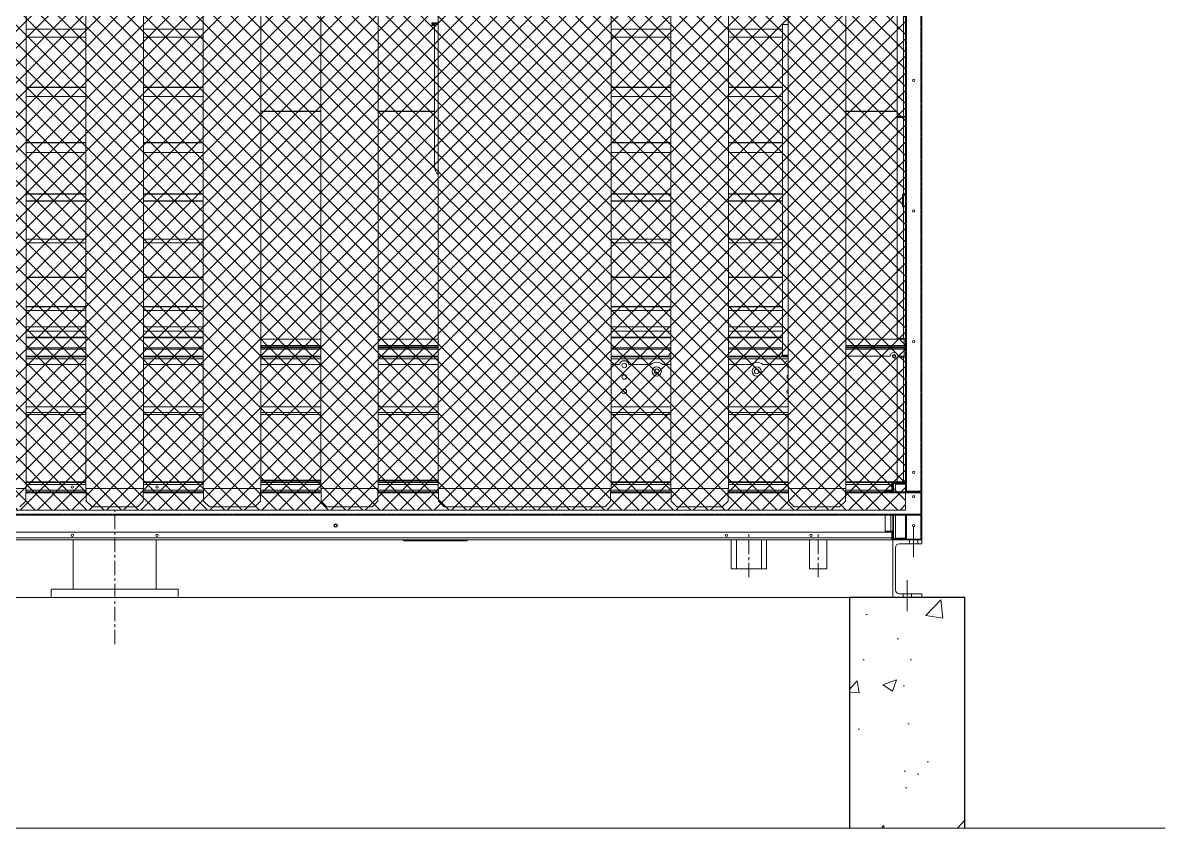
# Model space of a CAD drawing. Header units: millimetres. Extents: x -662582 to 33115, y -140469 to 24125.
# Drawn here: x 23709 to 26682, y 9060 to 11156 of the extents above; entities that cross this region are included whole.
import ezdxf

# ---------------------------------------------------------------- set-up
doc = ezdxf.new("R2010")
doc.units = ezdxf.units.MM
for name, pattern in [('CENTER', [2, 1.25, -0.25, 0.25, -0.25]), ('CENTERX2', [4, 2.5, -0.5, 0.5, -0.5]), ('HIDDEN', [0.375, 0.25, -0.125]), ('HIDDENX2', [0.75, 0.5, -0.25])]:
    doc.linetypes.add(name, pattern=pattern)
for name, color, linetype in [('center', 1, 'CENTER'), ('HIDD', 2, 'HIDDENX2'), ('냉각탑_기초', 23, 'Continuous')]:
    doc.layers.add(name, color=color, linetype=linetype)

# ---------------------------------------------------------------- blocks, each defined once
blk = doc.blocks.new('2')
at = {"lineweight": 20}
h = blk.add_hatch(dxfattribs=at)
h.set_pattern_fill('ANSI37', scale=10)
h.set_pattern_definition([(45, (-1559834.24, -423187.467), (-22.4506403, 22.4506403), []), (135, (-1559834.24, -423187.467), (-22.4506403, -22.4506403), [])])
h.paths.add_polyline_path([(26006.3, 9888.4), (26006.3, 12158.4), (21890.3, 12158.4), (21890.3, 9888.4)])
for p, q in [((26006.3, 12158.4), (26006.3, 9888.4)), ((23717.8, 9944.4), (23717.8, 12117.4)), ((23873.3, 9944.4), (23873.3, 12117.4)), ((24023.3, 9944.4), (24023.3, 12117.4)), ((24178.8, 9944.4), (24178.8, 12117.4)), ((24328.8, 9944.4), (24328.8, 12117.4)), ((24484.3, 9944.4), (24484.3, 12117.4)), ((24634.3, 9944.4), (24634.3, 12117.4)), ((24789.8, 9944.4), (24789.8, 12117.4)), ((25239.8, 9944.4), (25239.8, 12117.4)), ((25395.3, 9944.4), (25395.3, 12117.4)), ((25545.3, 9944.4), (25545.3, 12117.4)), ((25700.8, 9944.4), (25700.8, 12117.4)), ((25850.8, 9944.4), (25850.8, 12117.4)), ((23567.8, 9944.4), (23717.8, 9944.4)), ((23716.8, 9944.4), (23716.8, 9911.4)), ((23873.3, 9944.4), (24023.3, 9944.4)), ((23874.3, 9944.4), (23874.3, 9911.4)), ((24022.3, 9944.4), (24022.3, 9911.4)), ((24178.8, 9944.4), (24328.8, 9944.4)), ((24179.8, 9944.4), (24179.8, 9911.4)), ((24327.8, 9944.4), (24327.8, 9911.4)), ((24484.3, 9944.4), (24634.3, 9944.4)), ((24485.3, 9944.4), (24485.3, 9911.4)), ((24633.3, 9944.4), (24633.3, 9911.4)), ((24789.8, 9944.4), (25239.8, 9944.4)), ((24790.8, 9944.4), (24790.8, 9911.4)), ((25238.8, 9944.4), (25238.8, 9911.4)), ((25395.3, 9944.4), (25545.3, 9944.4)), ((25396.3, 9944.4), (25396.3, 9911.4)), ((25544.3, 9944.4), (25544.3, 9911.4)), ((25700.8, 9944.4), (25850.8, 9944.4)), ((25701.8, 9944.4), (25701.8, 9911.4)), ((25849.8, 9944.4), (25849.8, 9911.4)), ((23716.8, 9911.4), (23701.8, 9896.4)), ((23874.3, 9911.4), (23889.3, 9896.4)), ((24022.3, 9911.4), (24007.3, 9896.4)), ((24179.8, 9911.4), (24194.8, 9896.4)), ((24327.8, 9911.4), (24312.8, 9896.4)), ((24485.3, 9911.4), (24500.3, 9896.4)), ((24633.3, 9911.4), (24618.3, 9896.4)), ((24790.8, 9911.4), (24805.8, 9896.4)), ((25238.8, 9911.4), (25223.8, 9896.4)), ((25396.3, 9911.4), (25411.3, 9896.4)), ((25544.3, 9911.4), (25529.3, 9896.4)), ((25701.8, 9911.4), (25716.8, 9896.4)), ((25849.8, 9911.4), (25834.8, 9896.4)), ((26006.3, 9888.4), (21890.3, 9888.4)), ((23889.3, 9896.4), (24007.3, 9896.4)), ((24194.8, 9896.4), (24312.8, 9896.4)), ((24500.3, 9896.4), (24618.3, 9896.4)), ((24805.8, 9896.4), (25223.8, 9896.4)), ((25411.3, 9896.4), (25529.3, 9896.4)), ((25716.8, 9896.4), (25834.8, 9896.4)), ((25552.8, 9735.4), (25552.8, 9810.4)), ((25566.3, 9735.4), (25566.3, 9810.4)), ((25631.3, 9735.4), (25631.3, 9810.4)), ((25644.8, 9735.4), (25644.8, 9810.4)), ((25671.3, 9810.4), (25746.3, 9810.4)), ((25756.3, 9735.4), (25756.3, 9810.4)), ((25801.3, 9735.4), (25801.3, 9810.4)), ((26016.3, 9800.4), (26016.3, 9810.4)), ((26038.3, 9800.4), (26038.3, 9810.4)), ((21923.3, 9660.4), (25973.3, 9660.4)), ((25999.8, 9660.4), (25999.8, 9670.4)), ((26021.8, 9660.4), (26021.8, 9670.4))]:
    blk.add_line(p, q, dxfattribs=at)
at = {"color": 7, "lineweight": 20, "ltscale": 0.215196}
for p, q in [((25984.3, 11428.7), (25984.3, 10912.2)), ((26000.9, 10912.2), (26000.9, 11428.7))]:
    blk.add_line(p, q, dxfattribs=at)
at = {"color": 7, "lineweight": 20, "ltscale": 0.000666667}
for p, q in [((24773.6, 11154.6), (24773.6, 11156.2)), ((24773.6, 11154), (24773.6, 11152.4)), ((24773.6, 11151), (24773.6, 11149.4)), ((25998.3, 10677.4), (25999.9, 10677.4)), ((25686, 10290.6), (25686, 10289)), ((26001.3, 9960.4), (26001.3, 9962))]:
    blk.add_line(p, q, dxfattribs=at)
at = {"color": 7, "lineweight": 20, "ltscale": 0.0155}
for p, q in [((24789.8, 11156.2), (24773.6, 11156.2)), ((24789.8, 11154.6), (24773.6, 11154.6)), ((24773.6, 11154), (24789.8, 11154)), ((24773.6, 11152.4), (24789.8, 11152.4)), ((25700.8, 11152), (25686, 11152)), ((25700.8, 10291.4), (25686, 10291.4)), ((25686, 10291.1), (25700.8, 10291.1)), ((25700.8, 10290.6), (25686, 10290.6)), ((25700.8, 10289), (25686, 10289))]:
    blk.add_line(p, q, dxfattribs=at)
at = {"color": 7, "lineweight": 20, "ltscale": 0.000249486}
blk.add_line((24773.6, 11154), (24773.6, 11154.6), dxfattribs=at)
at = {"color": 7, "lineweight": 20, "ltscale": 0.003003}
for p, q in [((24773.6, 11151), (24780.8, 11151)), ((24773.6, 11149.4), (24780.8, 11149.4))]:
    blk.add_line(p, q, dxfattribs=at)
at = {"color": 7, "lineweight": 20, "ltscale": 0.000250031}
blk.add_line((24780.8, 11154), (24780.8, 11154.6), dxfattribs=at)
at = {"color": 7, "lineweight": 20, "ltscale": 0.135185}
blk.add_line((24780.8, 10828), (24780.8, 11152.4), dxfattribs=at)
at = {"color": 7, "lineweight": 20, "ltscale": 0.358583}
blk.add_line((25686, 10291.4), (25686, 11152), dxfattribs=at)
at = {"color": 7, "lineweight": 20, "ltscale": 0.2225}
for p, q in [((23717.8, 11140.1), (23873.3, 11140.1)), ((23717.8, 11139.5), (23873.3, 11139.5)), ((23717.8, 11119.2), (23873.3, 11119.2)), ((23717.8, 11118.9), (23873.3, 11118.9)), ((24023.3, 11140.1), (24178.8, 11140.1)), ((24023.3, 11139.5), (24178.8, 11139.5)), ((24023.3, 11119.2), (24178.8, 11119.2)), ((24023.3, 11118.9), (24178.8, 11118.9)), ((25239.8, 11140.1), (25395.3, 11140.1)), ((25239.8, 11139.5), (25395.3, 11139.5)), ((25239.8, 11119.2), (25395.3, 11119.2)), ((25239.8, 11118.9), (25395.3, 11118.9)), ((25545.3, 11140.1), (25686, 11140.1)), ((25545.3, 11139.5), (25686, 11139.5)), ((25545.3, 11119.2), (25686, 11119.2)), ((25545.3, 11118.9), (25686, 11118.9)), ((23717.8, 10988.5), (23873.3, 10988.5)), ((23717.8, 10987.9), (23873.3, 10987.9)), ((24023.3, 10988.5), (24178.8, 10988.5)), ((24023.3, 10987.9), (24178.8, 10987.9)), ((25239.8, 10988.5), (25395.3, 10988.5)), ((25239.8, 10987.9), (25395.3, 10987.9)), ((25545.3, 10988.5), (25686, 10988.5)), ((25545.3, 10987.9), (25686, 10987.9)), ((23717.8, 10964.6), (23873.3, 10964.6)), ((23717.8, 10964.3), (23873.3, 10964.3)), ((24023.3, 10964.6), (24178.8, 10964.6)), ((24023.3, 10964.3), (24178.8, 10964.3)), ((25239.8, 10964.6), (25395.3, 10964.6)), ((25239.8, 10964.3), (25395.3, 10964.3)), ((25545.3, 10964.6), (25686, 10964.6)), ((25545.3, 10964.3), (25686, 10964.3)), ((23717.8, 10844.7), (23873.3, 10844.7)), ((23717.8, 10844.1), (23873.3, 10844.1)), ((24023.3, 10844.7), (24178.8, 10844.7)), ((24023.3, 10844.1), (24178.8, 10844.1)), ((25239.8, 10844.7), (25395.3, 10844.7)), ((25239.8, 10844.1), (25395.3, 10844.1)), ((25545.3, 10844.7), (25686, 10844.7)), ((25545.3, 10844.1), (25686, 10844.1)), ((23717.8, 10819), (23873.3, 10819)), ((23717.8, 10818.7), (23873.3, 10818.7)), ((24023.3, 10819), (24178.8, 10819)), ((24023.3, 10818.7), (24178.8, 10818.7)), ((25239.8, 10819), (25395.3, 10819)), ((25239.8, 10818.7), (25395.3, 10818.7)), ((25545.3, 10819), (25686, 10819)), ((25545.3, 10818.7), (25686, 10818.7)), ((23717.8, 10711.3), (23873.3, 10711.3)), ((23717.8, 10710.8), (23873.3, 10710.8)), ((24023.3, 10711.3), (24178.8, 10711.3)), ((24023.3, 10710.8), (24178.8, 10710.8)), ((25239.8, 10711.3), (25395.3, 10711.3)), ((25239.8, 10710.8), (25395.3, 10710.8)), ((25545.3, 10711.3), (25686, 10711.3)), ((25545.3, 10710.8), (25686, 10710.8)), ((23717.8, 10692.6), (23873.3, 10692.6)), ((23717.8, 10692.4), (23873.3, 10692.4)), ((24023.3, 10692.6), (24178.8, 10692.6)), ((24023.3, 10692.4), (24178.8, 10692.4)), ((25239.8, 10692.6), (25395.3, 10692.6)), ((25239.8, 10692.4), (25395.3, 10692.4)), ((25545.3, 10692.6), (25686, 10692.6)), ((25545.3, 10692.4), (25686, 10692.4)), ((23717.8, 10593.3), (23873.3, 10593.3)), ((23717.8, 10592.9), (23873.3, 10592.9)), ((23717.8, 10584), (23873.3, 10584)), ((23717.8, 10583.8), (23873.3, 10583.8)), ((24023.3, 10593.3), (24178.8, 10593.3)), ((24023.3, 10592.9), (24178.8, 10592.9)), ((24023.3, 10584), (24178.8, 10584)), ((24023.3, 10583.8), (24178.8, 10583.8)), ((25239.8, 10593.3), (25395.3, 10593.3)), ((25239.8, 10592.9), (25395.3, 10592.9)), ((25239.8, 10584), (25395.3, 10584)), ((25239.8, 10583.8), (25395.3, 10583.8)), ((25545.3, 10593.3), (25686, 10593.3)), ((25545.3, 10592.9), (25686, 10592.9)), ((25545.3, 10584), (25686, 10584)), ((25545.3, 10583.8), (25686, 10583.8)), ((23717.8, 10494.3), (23873.3, 10494.3)), ((23717.8, 10493.9), (23873.3, 10493.9)), ((24023.3, 10494.3), (24178.8, 10494.3)), ((24023.3, 10493.9), (24178.8, 10493.9)), ((25239.8, 10494.3), (25395.3, 10494.3)), ((25239.8, 10493.9), (25395.3, 10493.9)), ((25545.3, 10494.3), (25686, 10494.3)), ((25545.3, 10493.9), (25686, 10493.9)), ((23717.8, 10417.7), (23873.3, 10417.7)), ((23717.8, 10417.5), (23873.3, 10417.5)), ((23717.8, 10407.6), (23873.3, 10407.6)), ((23717.8, 10407.5), (23873.3, 10407.5)), ((24023.3, 10417.7), (24178.8, 10417.7)), ((24023.3, 10417.5), (24178.8, 10417.5)), ((24023.3, 10407.6), (24178.8, 10407.6)), ((24023.3, 10407.5), (24178.8, 10407.5)), ((25239.8, 10417.7), (25395.3, 10417.7)), ((25239.8, 10417.5), (25395.3, 10417.5)), ((25239.8, 10407.6), (25395.3, 10407.6)), ((25239.8, 10407.5), (25395.3, 10407.5)), ((25545.3, 10417.7), (25686, 10417.7)), ((25545.3, 10417.5), (25686, 10417.5)), ((25545.3, 10407.6), (25686, 10407.6)), ((25545.3, 10407.5), (25686, 10407.5)), ((23717.8, 10365), (23873.3, 10365)), ((23717.8, 10364.9), (23873.3, 10364.9)), ((23717.8, 10354.1), (23873.3, 10354.1)), ((23717.8, 10354), (23873.3, 10354)), ((24023.3, 10365), (24178.8, 10365)), ((24023.3, 10364.9), (24178.8, 10364.9)), ((24023.3, 10354.1), (24178.8, 10354.1)), ((24023.3, 10354), (24178.8, 10354)), ((25239.8, 10365), (25395.3, 10365)), ((25239.8, 10364.9), (25395.3, 10364.9)), ((25239.8, 10354.1), (25395.3, 10354.1)), ((25239.8, 10354), (25395.3, 10354)), ((25545.3, 10365), (25686, 10365)), ((25545.3, 10364.9), (25686, 10364.9)), ((25545.3, 10354.1), (25686, 10354.1)), ((25545.3, 10354), (25686, 10354)), ((23717.8, 10338.4), (23873.3, 10338.4)), ((23717.8, 10338.3), (23873.3, 10338.3)), ((23717.8, 10336.9), (23873.3, 10336.9)), ((24023.3, 10338.4), (24178.8, 10338.4)), ((24023.3, 10338.3), (24178.8, 10338.3)), ((24023.3, 10336.9), (24178.8, 10336.9)), ((25239.8, 10338.4), (25395.3, 10338.4)), ((25239.8, 10338.3), (25395.3, 10338.3)), ((25239.8, 10336.9), (25395.3, 10336.9)), ((25545.3, 10338.4), (25686, 10338.4)), ((25545.3, 10338.3), (25686, 10338.3)), ((25545.3, 10336.9), (25686, 10336.9)), ((23717.8, 10310.3), (23873.3, 10310.3)), ((23873.3, 10307), (23717.8, 10307)), ((24178.8, 10310.3), (24023.3, 10310.3)), ((24178.8, 10307), (24023.3, 10307)), ((25239.8, 10310.3), (25395.3, 10310.3)), ((25395.3, 10307), (25239.8, 10307)), ((25686, 10310.3), (25545.3, 10310.3)), ((25686, 10307), (25545.3, 10307))]:
    blk.add_line(p, q, dxfattribs=at)
at = {"color": 7, "lineweight": 20, "ltscale": 0.20484}
for p, q in [((24484.3, 10926.2), (24328.8, 10926.2)), ((24484.3, 10925.3), (24328.8, 10925.3)), ((24780.8, 10926.2), (24634.3, 10926.2)), ((24780.8, 10925.3), (24634.3, 10925.3))]:
    blk.add_line(p, q, dxfattribs=at)
at = {"color": 7, "lineweight": 20, "ltscale": 0.062042}
for p, q in [((25984.3, 10926.2), (25850.8, 10926.2)), ((25984.3, 10925.3), (25850.8, 10925.3))]:
    blk.add_line(p, q, dxfattribs=at)
at = {"color": 7, "lineweight": 20, "ltscale": 0.006917}
for p, q in [((25984.3, 10912.2), (26000.9, 10912.2)), ((26000.9, 10910), (25984.3, 10910)), ((25984.3, 10334.8), (26000.9, 10334.8)), ((26002.6, 10316.2), (26002.6, 10332.8)), ((25984.3, 10286.4), (26000.9, 10286.4))]:
    blk.add_line(p, q, dxfattribs=at)
at = {"color": 7, "lineweight": 20, "ltscale": 0.239669}
blk.add_line((25984.3, 10910), (25984.3, 10334.8), dxfattribs=at)
at = {"color": 7, "lineweight": 20, "ltscale": 0.000162643}
blk.add_line((26000.9, 10912.2), (26000.9, 10911.8), dxfattribs=at)
at = {"color": 7, "lineweight": 20, "ltscale": 0.000534728}
blk.add_line((26000.9, 10910.6), (26000.9, 10911.8), dxfattribs=at)
at = {"color": 7, "lineweight": 20, "ltscale": 0.001417}
for p, q in [((26004.3, 10910.6), (26000.9, 10910.6)), ((26004.3, 10334.8), (26000.9, 10334.8)), ((26002.6, 10312.8), (26002.6, 10316.2)), ((26000.9, 10286.4), (26004.3, 10286.4)), ((26002.6, 10310.4), (26002.6, 10307))]:
    blk.add_line(p, q, dxfattribs=at)
at = {"color": 7, "lineweight": 20, "ltscale": 0.000212316}
blk.add_line((26000.9, 10910), (26000.9, 10910.6), dxfattribs=at)
at = {"color": 7, "lineweight": 20, "ltscale": 0.082338}
blk.add_line((26000.9, 10712.4), (26000.9, 10910), dxfattribs=at)
at = {"color": 7, "lineweight": 20, "ltscale": 0.000615509}
blk.add_line((26002.3, 10910.6), (26002.3, 10912), dxfattribs=at)
at = {"color": 7, "lineweight": 20, "ltscale": 0.018857}
blk.add_line((24780.8, 10782.7), (24780.8, 10828), dxfattribs=at)
at = {"color": 7, "lineweight": 20, "ltscale": 0.013417}
for p, q in [((25998.3, 10677.4), (25998.3, 10709.6)), ((25999.9, 10677.4), (25999.9, 10709.6))]:
    blk.add_line(p, q, dxfattribs=at)
at = {"color": 7, "lineweight": 20, "ltscale": 0.15666}
blk.add_line((26000.9, 10334.8), (26000.9, 10710.8), dxfattribs=at)
at = {"color": 7, "lineweight": 20, "ltscale": 0.001333}
for p, q in [((26004.3, 10712.4), (26001.1, 10712.4)), ((26004.3, 10710.8), (26001.1, 10710.8)), ((25968.1, 9937.2), (25968.1, 9940.4)), ((25970.1, 9940.4), (25970.1, 9937.2)), ((25968.1, 9830.4), (25968.1, 9833.6)), ((25973.3, 9833.6), (25970.1, 9833.6)), ((25970.1, 9833.6), (25970.1, 9830.4))]:
    blk.add_line(p, q, dxfattribs=at)
at = {"color": 7, "lineweight": 20, "ltscale": 0.32425}
blk.add_line((26048.3, 10715.4), (26048.3, 9937.2), dxfattribs=at)
at = {"color": 7, "lineweight": 20, "ltscale": 0.230833}
for p, q in [((24484.3, 10332.8), (24328.8, 10332.8)), ((24484.3, 10316.2), (24328.8, 10316.2)), ((24789.8, 10332.8), (24634.3, 10332.8)), ((24789.8, 10316.2), (24634.3, 10316.2)), ((24484.3, 10312.8), (24328.8, 10312.8)), ((24484.3, 10310.4), (24328.8, 10310.4)), ((24484.3, 10307), (24328.8, 10307)), ((24789.8, 10312.8), (24634.3, 10312.8)), ((24789.8, 10310.4), (24634.3, 10310.4)), ((24789.8, 10307), (24634.3, 10307))]:
    blk.add_line(p, q, dxfattribs=at)
at = {"color": 7, "lineweight": 20, "ltscale": 0.082106}
for p, q in [((26002.6, 10332.8), (25850.8, 10332.8)), ((26002.6, 10316.2), (25850.8, 10316.2)), ((26002.6, 10312.8), (25850.8, 10312.8)), ((26002.6, 10310.4), (25850.8, 10310.4)), ((26002.6, 10307), (25850.8, 10307))]:
    blk.add_line(p, q, dxfattribs=at)
at = {"color": 7, "lineweight": 20, "ltscale": 0.000833333}
for p, q in [((26000.9, 10332.8), (26000.9, 10334.8)), ((26002.3, 10334.8), (26002.3, 10332.8)), ((26004.3, 10334.8), (26002.3, 10334.8)), ((26000.9, 10286.4), (26000.9, 10288.4)), ((24712.8, 9808.4), (24712.8, 9810.4)), ((24852.8, 9808.4), (24852.8, 9810.4))]:
    blk.add_line(p, q, dxfattribs=at)
at = {"color": 7, "lineweight": 20, "ltscale": 0.000708333}
for p, q in [((26004.3, 10315.7), (26002.6, 10315.7)), ((26004.3, 10314.8), (26002.6, 10314.8)), ((26002.6, 10308.4), (26004.3, 10308.4)), ((26002.6, 10307.5), (26004.3, 10307.5))]:
    blk.add_line(p, q, dxfattribs=at)
at = {"color": 7, "lineweight": 20, "ltscale": 0.111667}
for p, q in [((23873.3, 10288.4), (23717.8, 10288.4)), ((24178.8, 10288.4), (24023.3, 10288.4)), ((24484.3, 10288.4), (24328.8, 10288.4)), ((24789.8, 10288.4), (24634.3, 10288.4)), ((25390.3, 10288.4), (25239.8, 10288.4)), ((25678.3, 10288.4), (25545.3, 10288.4)), ((25700.8, 10288.4), (25698.3, 10288.4)), ((25966.3, 10288.4), (25850.8, 10288.4))]:
    blk.add_line(p, q, dxfattribs=at)
at = {"color": 7, "lineweight": 20}
for p, q in [((23717.8, 10287), (23873.3, 10287)), ((24023.3, 10287), (24178.8, 10287)), ((24328.8, 10287), (24484.3, 10287)), ((24634.3, 10287), (24789.8, 10287)), ((25239.8, 10287), (25395.3, 10287)), ((25545.3, 10287), (25700.8, 10287)), ((23717.8, 10281.8), (23873.3, 10281.8)), ((23717.8, 10267), (23873.3, 10267)), ((24023.3, 10281.8), (24178.8, 10281.8)), ((24023.3, 10267), (24178.8, 10267)), ((24328.8, 10281.8), (24484.3, 10281.8)), ((24328.8, 10267), (24484.3, 10267)), ((24634.3, 10281.8), (24789.8, 10281.8)), ((24634.3, 10267), (24789.8, 10267)), ((25239.8, 10281.8), (25395.3, 10281.8)), ((25239.8, 10267), (25262.1, 10267)), ((25545.3, 10281.8), (25700.8, 10281.8)), ((23717.8, 10157), (23873.3, 10157)), ((23873.3, 10142.2), (23717.8, 10142.2)), ((23873.3, 10137), (23717.8, 10137)), ((24023.3, 10157), (24178.8, 10157)), ((24178.8, 10142.2), (24023.3, 10142.2)), ((24178.8, 10137), (24023.3, 10137)), ((24328.8, 10157), (24484.3, 10157)), ((24484.3, 10142.2), (24328.8, 10142.2)), ((24484.3, 10137), (24328.8, 10137)), ((24634.3, 10157), (24789.8, 10157)), ((24789.8, 10142.2), (24634.3, 10142.2)), ((24789.8, 10137), (24634.3, 10137)), ((25239.8, 10157), (25395.3, 10157)), ((25395.3, 10142.2), (25239.8, 10142.2)), ((25395.3, 10137), (25239.8, 10137)), ((25545.3, 10157), (25700.8, 10157)), ((25700.8, 10142.2), (25545.3, 10142.2)), ((25700.8, 10137), (25545.3, 10137)), ((23717.8, 9962), (23873.3, 9962)), ((23873.3, 9960.4), (23717.8, 9960.4)), ((24023.3, 9962), (24178.8, 9962)), ((24023.3, 9960.4), (24178.8, 9960.4)), ((24178.8, 9960.4), (24023.3, 9960.4)), ((24328.8, 9962), (24484.3, 9962)), ((24328.8, 9960.4), (24484.3, 9960.4)), ((24634.3, 9962), (24789.8, 9962)), ((24634.3, 9960.4), (24789.8, 9960.4)), ((24789.8, 9960.4), (24634.3, 9960.4)), ((25239.8, 9962), (25395.3, 9962)), ((25395.3, 9960.4), (25239.8, 9960.4)), ((25545.3, 9962), (25700.8, 9962)), ((25700.8, 9960.4), (25545.3, 9960.4)), ((25850.8, 9962), (26001.3, 9962)), ((25850.8, 9960.4), (25980.5, 9960.4)), ((25970.7, 9960.4), (25850.8, 9960.4)), ((23716.8, 9940.4), (23874.3, 9940.4)), ((23873.3, 9955.2), (23717.8, 9955.2)), ((24022.3, 9940.4), (24179.8, 9940.4)), ((24178.8, 9955.2), (24023.3, 9955.2)), ((24327.8, 9940.4), (24485.3, 9940.4)), ((24484.3, 9955.2), (24328.8, 9955.2)), ((24633.3, 9940.4), (24790.8, 9940.4)), ((24789.8, 9955.2), (24634.3, 9955.2)), ((25238.8, 9940.4), (25396.3, 9940.4)), ((25395.3, 9955.2), (25239.8, 9955.2)), ((25544.3, 9940.4), (25701.8, 9940.4)), ((25700.8, 9955.2), (25545.3, 9955.2)), ((25849.8, 9940.4), (25970.7, 9940.4)), ((25970.7, 9955.2), (25850.8, 9955.2)), ((25970.7, 9830.4), (21925.9, 9830.4)), ((21925.9, 9815.6), (25970.7, 9815.6)), ((21925.9, 9810.4), (25970.7, 9810.4)), ((23840, 9810.4), (23840, 9682.4)), ((24056.3, 9810.4), (24056.3, 9682.4)), ((25644.8, 9735.4), (25552.8, 9735.4)), ((25801.3, 9735.4), (25756.3, 9735.4)), ((23783.2, 9682.4), (24113.2, 9682.4)), ((23783.2, 9660.4), (23783.2, 9682.4)), ((23783.2, 9660.4), (24113.2, 9660.4)), ((24086.3, 9660.4), (23870, 9660.4)), ((24113.2, 9660.4), (24113.2, 9682.4))]:
    blk.add_line(p, q, dxfattribs=at)
at = {"color": 7, "lineweight": 20, "ltscale": 0.109084}
blk.add_line((24484.3, 10312.4), (24328.8, 10312.4), dxfattribs=at)
at = {"color": 7, "lineweight": 20, "ltscale": 0.111332}
blk.add_line((24789.8, 10312.4), (24634.3, 10312.4), dxfattribs=at)
at = {"color": 7, "lineweight": 20, "ltscale": 0.000128262}
blk.add_line((25686, 10291.4), (25686, 10291.1), dxfattribs=at)
at = {"color": 7, "lineweight": 20, "ltscale": 0.070314}
blk.add_line((25974.3, 10312.4), (25850.8, 10312.4), dxfattribs=at)
at = {"color": 7, "lineweight": 20, "ltscale": 0.000999741}
blk.add_line((25974.3, 10312.8), (25974.3, 10310.4), dxfattribs=at)
at = {"color": 7, "lineweight": 20, "ltscale": 0.134725}
blk.add_line((25984.3, 9963.1), (25984.3, 10286.4), dxfattribs=at)
at = {"color": 7, "lineweight": 20, "ltscale": 0.006792}
blk.add_line((26002.6, 10288.4), (25986.3, 10288.4), dxfattribs=at)
at = {"color": 7, "lineweight": 20, "ltscale": 0.001}
for p, q in [((26000.9, 10310.4), (26000.9, 10312.8)), ((26002.3, 10312.8), (26002.3, 10310.4))]:
    blk.add_line(p, q, dxfattribs=at)
at = {"color": 7, "lineweight": 20, "ltscale": 0.135166}
blk.add_line((26000.9, 10286.4), (26000.9, 9962), dxfattribs=at)
at = {"color": 7, "lineweight": 20, "ltscale": 0.000833334}
blk.add_line((26002.3, 10288.4), (26002.3, 10286.4), dxfattribs=at)
at = {"color": 7, "lineweight": 20, "ltscale": 0.000415173}
blk.add_line((26003.3, 10309.4), (26002.6, 10308.7), dxfattribs=at)
at = {"color": 7, "lineweight": 20, "ltscale": 0.00775}
blk.add_line((26002.6, 10288.4), (26002.6, 10307), dxfattribs=at)
at = {"color": 7, "lineweight": 20, "ltscale": 0.000128159}
blk.add_line((26004, 10286.4), (26004.3, 10286.4), dxfattribs=at)
at = {"color": 7, "lineweight": 20, "ltscale": 0.023491}
for p, q in [((25286.6, 10267), (25343, 10267)), ((25634.7, 10267), (25691.1, 10267))]:
    blk.add_line(p, q, dxfattribs=at)
at = {"color": 7, "lineweight": 20, "ltscale": 0.040938}
for p, q in [((25374.7, 10267), (25395.3, 10267)), ((25545.3, 10267), (25603, 10267))]:
    blk.add_line(p, q, dxfattribs=at)
at = {"color": 7, "lineweight": 20, "ltscale": 1.02319e-05}
blk.add_line((24713.5, 10137), (24713.5, 10137), dxfattribs=at)
at = {"color": 7, "lineweight": 20, "ltscale": 1.03489e-05}
blk.add_line((24723.7, 10137), (24723.7, 10137), dxfattribs=at)
at = {"color": 7, "lineweight": 20, "ltscale": 0.002167}
for p, q in [((25970.7, 9960.4), (25970.7, 9955.2)), ((25968.1, 9937.2), (25973.3, 9937.2)), ((25968.1, 9833.6), (25973.3, 9833.6)), ((25970.7, 9810.4), (25970.7, 9815.6))]:
    blk.add_line(p, q, dxfattribs=at)
at = {"color": 7, "lineweight": 20, "ltscale": 0.000699693}
blk.add_line((25976.2, 9958.2), (25977.6, 9957.2), dxfattribs=at)
at = {"color": 7, "lineweight": 20, "ltscale": 0.026917}
for p, q in [((26006.3, 9960.4), (25980.5, 9960.4)), ((25980.5, 9957.2), (26006.3, 9957.2)), ((25980.5, 9813.6), (26006.3, 9813.6)), ((26045.1, 9810.4), (25980.5, 9810.4))]:
    blk.add_line(p, q, dxfattribs=at)
at = {"color": 7, "lineweight": 20, "ltscale": 0.002236}
blk.add_line((26004.3, 9965.8), (26004.3, 9960.4), dxfattribs=at)
at = {"color": 7, "lineweight": 20, "ltscale": 2.97138e-06}
for p, q in [((26004.3, 9962), (26004.3, 9962)), ((26004.3, 9957), (26004.3, 9957))]:
    blk.add_line(p, q, dxfattribs=at)
at = {"color": 7, "lineweight": 20, "ltscale": 0.001131}
blk.add_line((26005, 9964.1), (26006.3, 9964.1), dxfattribs=at)
at = {"color": 7, "lineweight": 20, "ltscale": 0.000414935}
blk.add_line((26005.3, 9963.4), (26006, 9964.1), dxfattribs=at)
at = {"color": 7, "lineweight": 20, "ltscale": 0.000958698}
blk.add_line((26006.3, 9960.4), (26006.3, 9962.7), dxfattribs=at)
at = {"color": 7, "lineweight": 20, "ltscale": 0.006167}
for p, q in [((25968.1, 9937.2), (25953.3, 9937.2)), ((25970.7, 9940.4), (25970.7, 9955.2)), ((25953.3, 9833.6), (25968.1, 9833.6)), ((25970.7, 9815.6), (25970.7, 9830.4))]:
    blk.add_line(p, q, dxfattribs=at)
at = {"color": 7, "lineweight": 20, "ltscale": 0.043167}
for p, q in [((25953.3, 9937.2), (25953.3, 9935.4)), ((25968.1, 9935.4), (25968.1, 9937.2)), ((25973.3, 9935.4), (25973.3, 9937.2)), ((25953.3, 9875.4), (25953.3, 9833.6)), ((25968.1, 9833.6), (25968.1, 9875.4)), ((25973.3, 9833.6), (25973.3, 9875.4))]:
    blk.add_line(p, q, dxfattribs=at)
at = {"color": 7, "lineweight": 20, "ltscale": 0.001083}
for p, q in [((25973.3, 9957.2), (25970.7, 9957.2)), ((25973.3, 9955.4), (25970.7, 9955.4)), ((25973.3, 9815.4), (25970.7, 9815.4)), ((25973.3, 9813.6), (25970.7, 9813.6))]:
    blk.add_line(p, q, dxfattribs=at)
at = {"color": 7, "lineweight": 20, "ltscale": 0.000167165}
blk.add_line((25973.3, 9937.2), (25972.9, 9937.2), dxfattribs=at)
at = {"color": 7, "lineweight": 20, "ltscale": 0.00075}
for p, q in [((25973.3, 9955.4), (25973.3, 9957.2)), ((25973.3, 9955.4), (25973.3, 9957.2)), ((25973.3, 9955.4), (25973.3, 9957.2)), ((25980.5, 9955.4), (25980.5, 9957.2)), ((25980.5, 9955.4), (25980.5, 9957.2)), ((25973.3, 9815.4), (25973.3, 9813.6)), ((25973.3, 9815.4), (25973.3, 9813.6)), ((25980.5, 9815.4), (25980.5, 9813.6)), ((25980.5, 9815.4), (25980.5, 9813.6))]:
    blk.add_line(p, q, dxfattribs=at)
at = {"color": 7, "lineweight": 20, "ltscale": 0.007583}
for p, q in [((25973.3, 9937.2), (25973.3, 9955.4)), ((25973.3, 9815.4), (25973.3, 9833.6))]:
    blk.add_line(p, q, dxfattribs=at)
at = {"color": 7, "lineweight": 20, "ltscale": 0.058167}
for p, q in [((25975.3, 9955.2), (25975.3, 9935.4)), ((25975.3, 9875.4), (25975.3, 9815.6))]:
    blk.add_line(p, q, dxfattribs=at)
at = {"color": 7, "lineweight": 20, "ltscale": 0.001532}
for p, q in [((25976.8, 9957.2), (25980.5, 9957.2)), ((25976.8, 9813.6), (25980.5, 9813.6))]:
    blk.add_line(p, q, dxfattribs=at)
at = {"color": 7, "lineweight": 20, "ltscale": 0.02775}
for p, q in [((26006.3, 9955.4), (25980.5, 9955.4)), ((25980.5, 9815.4), (26006.3, 9815.4))]:
    blk.add_line(p, q, dxfattribs=at)
at = {"color": 7, "lineweight": 20, "ltscale": 0.058333}
for p, q in [((25980.5, 9955.4), (25980.5, 9935.4)), ((25980.5, 9875.4), (25980.5, 9815.4))]:
    blk.add_line(p, q, dxfattribs=at)
at = {"color": 7, "lineweight": 20, "ltscale": 0.00075073}
for p, q in [((26000.9, 9957.2), (26000.9, 9955.4)), ((26004.3, 9957.2), (26004.3, 9955.4))]:
    blk.add_line(p, q, dxfattribs=at)
at = {"color": 7, "lineweight": 20, "ltscale": 0.000749999}
blk.add_line((26006.3, 9955.4), (26006.3, 9957.2), dxfattribs=at)
at = {"color": 0, "lineweight": 20}
for p, q in [((26048.3, 9937.2), (26048.3, 9810.4)), ((26048.3, 9810.4), (26046.3, 9810.4))]:
    blk.add_line(p, q, dxfattribs=at)
at = {"color": 1, "linetype": 'CENTERX2', "lineweight": 20, "ltscale": 50}
for p, q in [((26027.3, 9765.4), (26027.3, 9845.4)), ((26010.8, 9625.4), (26010.8, 9705.4))]:
    blk.add_line(p, q, dxfattribs=at)
at = {"color": 7, "lineweight": 20, "ltscale": 0.280701}
for p, q in [((21926.5, 9810.4), (25666.1, 9810.4)), ((25402.3, 9810.4), (22090.3, 9810.4)), ((25502.3, 9810.4), (25402.3, 9810.4)), ((25700.3, 9810.4), (25502.3, 9810.4)), ((25742.9, 9810.4), (25707.7, 9810.4)), ((25742.9, 9810.4), (25707.7, 9810.4))]:
    blk.add_line(p, q, dxfattribs=at)
at = {"color": 7, "lineweight": 20, "ltscale": 2.15275e-06}
blk.add_line((24695.8, 9810.4), (24695.8, 9810.4), dxfattribs=at)
at = {"color": 7, "lineweight": 20, "ltscale": 0.000834981}
for p, q in [((24714.8, 9808.4), (24714.8, 9810.4)), ((24850.8, 9808.4), (24850.8, 9810.4))]:
    blk.add_line(p, q, dxfattribs=at)
at = {"color": 7, "lineweight": 20, "ltscale": 7.17165e-06}
blk.add_line((24803.2, 9810.4), (24803.2, 9810.4), dxfattribs=at)
at = {"color": 7, "lineweight": 20, "ltscale": 7.33296e-06}
blk.add_line((24814, 9810.4), (24814, 9810.4), dxfattribs=at)
at = {"color": 7, "lineweight": 20, "ltscale": 0.004083}
blk.add_line((25970.7, 9810.4), (25980.5, 9810.4), dxfattribs=at)
at = {"color": 7, "lineweight": 20, "ltscale": 0.000832552}
blk.add_line((25973.3, 9832.4), (25975.3, 9832.4), dxfattribs=at)
at = {"color": 7, "lineweight": 20, "ltscale": 0.000967077}
blk.add_line((25973.3, 9813.8), (25975.6, 9813.8), dxfattribs=at)
at = {"color": 7, "lineweight": 20, "ltscale": 0.125}
for p, q in [((25973.3, 9810.4), (26048.3, 9810.4)), ((26048.3, 9660.4), (25973.3, 9660.4))]:
    blk.add_line(p, q, dxfattribs=at)
at = {"lineweight": 20, "ltscale": 25}
blk.add_line((25973.3, 9810.4), (25973.3, 9660.4), dxfattribs=at)
at = {"color": 7, "lineweight": 20, "ltscale": 0.000699695}
blk.add_line((25976.2, 9812.7), (25977.6, 9813.6), dxfattribs=at)
at = {"color": 7, "lineweight": 20, "ltscale": 0.027746}
blk.add_line((26006.3, 9815.4), (25980.5, 9815.4), dxfattribs=at)
at = {"color": 7, "lineweight": 20, "ltscale": 0.009208}
blk.add_line((25980.5, 9813.8), (26002.6, 9813.8), dxfattribs=at)
at = {"color": 7, "lineweight": 20, "ltscale": 0.000666668}
blk.add_line((26002.6, 9815.4), (26002.6, 9813.8), dxfattribs=at)
at = {"color": 7, "lineweight": 20, "ltscale": 8.33333e-05}
blk.add_line((26002.6, 9813.6), (26002.6, 9813.8), dxfattribs=at)
at = {"color": 7, "lineweight": 20, "ltscale": 0.000750001}
blk.add_line((26004.3, 9813.6), (26004.3, 9815.4), dxfattribs=at)
at = {"color": 7, "lineweight": 20, "ltscale": 0.0006674}
blk.add_line((26006.3, 9813.8), (26006.3, 9815.4), dxfattribs=at)
at = {"color": 7, "lineweight": 20, "ltscale": 0.000500136}
blk.add_line((26046.3, 9810.4), (26045.1, 9810.4), dxfattribs=at)
at = {"color": 7, "lineweight": 20, "ltscale": 5.85132e-05}
blk.add_line((26046.3, 9810.6), (26046.3, 9810.4), dxfattribs=at)
at = {"color": 7, "lineweight": 20, "ltscale": 0.008333}
blk.add_line((26048.3, 9810.4), (26048.3, 9800.4), dxfattribs=at)
at = {"color": 7, "lineweight": 20, "ltscale": 0.004833}
for p, q in [((24712.8, 9808.4), (24701.2, 9808.4)), ((24852.8, 9808.4), (24864.4, 9808.4))]:
    blk.add_line(p, q, dxfattribs=at)
at = {"color": 7, "lineweight": 20, "ltscale": 0.056667}
blk.add_line((24714.8, 9808.4), (24850.8, 9808.4), dxfattribs=at)
at = {"color": 7, "lineweight": 20, "ltscale": 0.091667}
blk.add_line((25979.8, 9790.4), (25979.8, 9680.4), dxfattribs=at)
at = {"color": 7, "lineweight": 20, "ltscale": 0.05125}
for p, q in [((26048.3, 9800.4), (25989.8, 9800.4)), ((25989.8, 9670.4), (26048.3, 9670.4))]:
    blk.add_line(p, q, dxfattribs=at)
at = {"color": 7, "lineweight": 20, "ltscale": 0.0625}
blk.add_line((26048.3, 9670.4), (26048.3, 9660.4), dxfattribs=at)
at = {"color": 0}
for points in [[(24484.3, 9965.4), (24328.8, 9965.4)], [(24789.8, 9965.4), (24634.3, 9965.4)]]:
    blk.add_lwpolyline(points, dxfattribs=at)
at = {"color": 7, "lineweight": 20}
for centre, radius in [((26027.3, 11006.4), 3), ((26027.3, 10666.4), 3), ((26027.3, 10326.4), 3), ((25976.3, 10288.4), 4.5), ((25976.3, 10288.4), 3), ((25274.3, 10264.5), 6), ((25358.8, 10249), 12), ((25358.8, 10249), 6), ((25618.8, 10249), 12), ((25618.8, 10249), 6), ((25274.3, 10234.5), 6), ((25274.3, 10197), 6), ((26027.3, 9986.4), 3), ((23838.3, 9948.4), 3), ((24058.3, 9948.4), 3), ((26027.3, 9922.9), 3), ((24523.3, 9847.9), 4.5), ((24523.3, 9847.9), 3), ((26027.3, 9847.9), 3), ((23838.3, 9822.4), 3), ((24058.3, 9822.4), 3), ((25540.3, 9822.4), 3), ((25760.3, 9822.4), 3)]:
    blk.add_circle(centre, radius, dxfattribs=at)
for centre, radius, start, end in [((24810.8, 10782.7), 30, 180, 225.5515), ((26001.1, 10709.6), 2.8, 90, 180), ((26001.1, 10709.6), 1.2, 90, 180), ((25400.3, 10288.4), 10, 119.9975, 180), ((25688.3, 10288.4), 10, 103.2985, 180), ((25688.3, 10288.4), 4.5, 120.7328, 198.1247), ((25688.3, 10288.4), 3, 140.0565, 207.8181), ((25688.3, 10288.4), 3, 116.1063, 132.8335), ((25688.3, 10288.4), 3, 47.1666, 63.8937), ((25688.3, 10288.4), 3, 332.1843, 11.537), ((25688.3, 10288.4), 4.5, 29.2676, 36.7734), ((25688.3, 10288.4), 4.5, 341.8738, 7.6623), ((25688.3, 10288.4), 10, 12.709, 15.628), ((25688.3, 10288.4), 10, 0, 3.4398), ((25976.3, 10288.4), 10, 0, 180), ((26000.9, 10307), 3.4, 24.3158, 60.0073), ((25274.3, 10264.5), 12.5, 11.537, 168.463), ((25358.8, 10249), 24, 48.5904, 131.4096), ((25618.8, 10249), 24, 48.5904, 131.4096), ((25703.3, 10264.5), 12.5, 101.5368, 168.463), ((25703.3, 10264.5), 6, 114.624, 245.376), ((25703.3, 10234.5), 6, 114.624, 245.376), ((25703.3, 10197), 6, 114.624, 245.376), ((25249.1, 10142.2), 5.2, 270, 270.2588), ((25980.5, 9955.2), 5.2, 90, 180), ((25979.3, 9954.4), 10, 49.4646, 60), ((26007.7, 9965.8), 3.4, 180, 245.6843), ((25979.3, 9954.4), 4.5, 144.9639, 207.2553), ((25979.3, 9954.4), 4.5, 12.8396, 38.5076), ((25979.3, 9954.4), 10, 5.7392, 16.2602), ((24491, 9815.6), 5.2, 269.7408, 270), ((24555.6, 9815.6), 5.2, 270, 270.2592), ((24701.2, 9811.8), 3.4, 204.2426, 270), ((24701.2, 9811.8), 1.4, 267.8184, 270), ((24864.4, 9811.8), 3.4, 270, 335.7574), ((24864.4, 9811.8), 1.4, 270, 272.1991), ((25980.5, 9815.6), 5.2, 180, 270), ((26008.4, 9813.8), 2.04, 180.007, 185.628), ((26009.7, 9813.8), 3.4, 180, 183.3723), ((26009.7, 9813.8), 3.4, 269.0859, 270), ((25989.8, 9790.4), 10, 90, 180), ((25989.8, 9680.4), 10, 180, 270)]:
    blk.add_arc(centre, radius, start, end, dxfattribs=at)
for centre, major_axis, ratio, start_param, end_param in [((26000.9, 10914), (3.4, 0), 0.642788, 4.712389, 6.269973), ((26000.9, 9962), (-3.4, 0), 0.999969, 3.141593, 3.157552)]:
    blk.add_ellipse(centre, major_axis=major_axis, ratio=ratio, start_param=start_param, end_param=end_param, dxfattribs=at)
blk.add_open_spline([(26005, 9964.1), (26004.8, 9964.5), (26004.5, 9964.8), (26004.4, 9965.2), (26004.3, 9965.5), (26004.3, 9965.8)], degree=5, dxfattribs=at)
for points in [[(25976.8, 9957.2), (25976.3, 9956.9), (25975.9, 9956.5), (25975.6, 9956.2), (25975.4, 9955.8), (25975.3, 9955.4), (25975.3, 9955.3), (25975.3, 9955.3), (25975.3, 9955.2)], [(25976.8, 9813.6), (25976.3, 9814), (25975.9, 9814.3), (25975.6, 9814.7), (25975.4, 9815.1), (25975.3, 9815.5), (25975.3, 9815.6), (25975.3, 9815.6), (25975.3, 9815.6)]]:
    blk.add_open_spline(points, degree=5, knots=[0, 0, 0, 0, 0, 0, 6.96855, 6.96855, 6.96855, 7.688136, 7.688136, 7.688136, 7.688136, 7.688136, 7.688136], dxfattribs=at)
at = {"layer": 'center', "lineweight": 20}
for p, q in [((26006.3, 13410.4), (26006.3, 9935.4)), ((26048.3, 13410.4), (26048.3, 9810.4)), ((23874.3, 9935.4), (23716.8, 9935.4)), ((24179.8, 9935.4), (24022.3, 9935.4)), ((24485.3, 9935.4), (24327.8, 9935.4)), ((24790.8, 9935.4), (24633.3, 9935.4)), ((25396.3, 9935.4), (25238.8, 9935.4)), ((25701.8, 9935.4), (25544.3, 9935.4)), ((26048.3, 9935.4), (25849.8, 9935.4)), ((26048.3, 9875.4), (21848.3, 9875.4)), ((26006.3, 9875.4), (26006.3, 9810.4)), ((26048.3, 9810.4), (26006.3, 9810.4))]:
    blk.add_line(p, q, dxfattribs=at)
at = {"layer": 'center', "lineweight": 20, "ltscale": 30}
for p, q in [((25598.8, 9713.3), (25598.8, 9826.7)), ((25778.8, 9713.3), (25778.8, 9826.7))]:
    blk.add_line(p, q, dxfattribs=at)
at = {"layer": 'HIDD', "linetype": 'HIDDEN', "lineweight": 20}
for p, q in [((26046.3, 13408.4), (26046.3, 9937.4)), ((26008.3, 12529.6), (26008.3, 9937.4)), ((23874.3, 9933.4), (23716.8, 9933.4)), ((24179.8, 9933.4), (24022.3, 9933.4)), ((24485.3, 9933.4), (24327.8, 9933.4)), ((24790.8, 9933.4), (24633.3, 9933.4)), ((25396.3, 9933.4), (25238.8, 9933.4)), ((25701.8, 9933.4), (25544.3, 9933.4)), ((26046.3, 9933.4), (25849.8, 9933.4)), ((26046.3, 9937.4), (26008.3, 9937.4)), ((26046.3, 9933.4), (26046.3, 9810.4)), ((26046.3, 9877.4), (21848.3, 9877.4)), ((26008.3, 9875.4), (26008.3, 9812.4)), ((26046.3, 9812.4), (26008.3, 9812.4))]:
    blk.add_line(p, q, dxfattribs=at)

msp = doc.modelspace()

# ---------------------------------------------------------------- hatches: boundary and pattern name
at = {"layer": '냉각탑_기초', "lineweight": 20, "ltscale": 30}
h = msp.add_hatch(dxfattribs=at)
h.set_pattern_fill('AR-CONC', color=256, scale=50, style=0)
h.set_pattern_definition([(50, (9102.3, -6880.88), (358.63, -31.376), [37.5, -412.5]), (355, (9102.3, -6880.88), (-69.3757, 376.096), [30, -330]), (100.4514, (9132.2, -6883.5), (289.2547, 344.72), [31.87, -350.571]), (46.1842, (9102.3, -6780.9), (533.6205, -82.7595), [56.25, -618.75]), (96.6356, (9146.77, -6787.8), (467.331, 487.059), [47.805, -525.856]), (351.1842, (9102.3, -6780.9), (467.331, 487.059), [45, -495]), (21, (9152.3, -6805.88), (298.4535, -201.3094), [37.5, -412.5]), (326, (9152.3, -6805.88), (121.6577, 362.575), [30, -330]), (71.4514, (9177.17, -6822.66), (420.1113, 161.265), [31.87, -350.571]), (37.5, (9102.3, -6880.88), (6.0799, 166.4469), [0, -326, 0, -335, 0, -331.25]), (7.5, (9102.3, -6880.88), (131.5348, 197.2059), [0, -191, 0, -318.5, 0, -126.25]), (327.5, (8990.8, -6880.88), (266.9112, -11.2774), [0, -125, 0, -390, 0, -517.5]), (317.5, (8940.8, -6880.88), (291.593, 50.0525), [0, -162.5, 0, -259, 0, -367.5])])
h.paths.add_polyline_path([(25860.8, 9660.4), (26160.8, 9660.4), (26160.8, 9060.4), (25860.8, 9060.4)])

# ---------------------------------------------------------------- linework, layer by layer
at = {"layer": 'center', "lineweight": 20, "ltscale": 30}
msp.add_line((23948.3, 9538.9), (23948.3, 9889.1), dxfattribs=at)
at = {"layer": '냉각탑_기초', "lineweight": 20, "ltscale": 30}
msp.add_line((21323.7, 9060.4), (26681.8, 9060.4), dxfattribs=at)
at = {"layer": '냉각탑_기초', "ltscale": 30}
msp.add_lwpolyline([(26160.8, 9060.4), (26160.8, 9660.4), (25860.8, 9660.4), (25860.8, 9060.4)], dxfattribs=at)

# ---------------------------------------------------------------- block references
msp.add_blockref('2', (0, 0))

doc.saveas('drawing.dxf')
